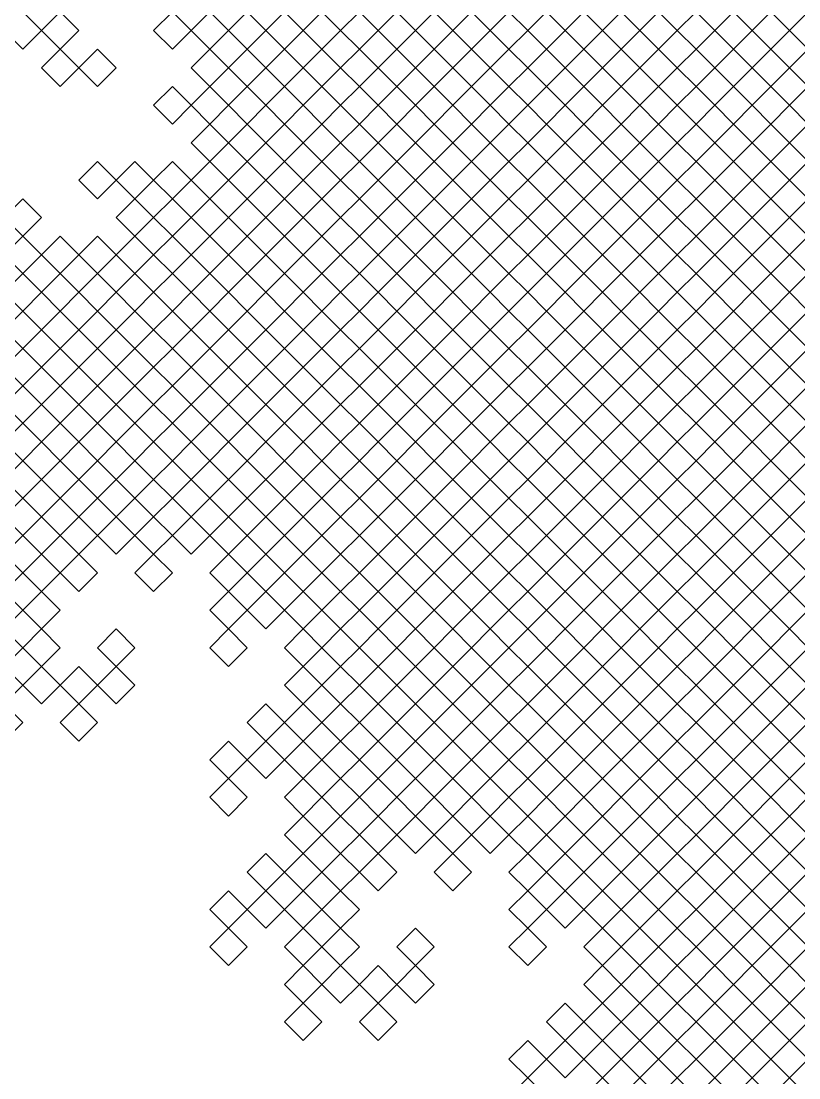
# Model space of a CAD drawing. Header units: metres. Extents: x -0.66 to 2.33, y -0.66 to 1.33.
# Drawn here: x 0.0931 to 0.418, y 0.4453 to 0.8867 of the extents above; entities that cross this region are included whole.
import ezdxf

# ---------------------------------------------------------------- set-up
doc = ezdxf.new("R2010")
doc.units = ezdxf.units.M

msp = doc.modelspace()

# ---------------------------------------------------------------- linework, layer by layer
at = {"color": 6}
for points in [[(0.08594, 0.58594), (0.09375, 0.59375), (0.08594, 0.60156), (0.09375, 0.60938), (0.10156, 0.60156), (0.10938, 0.60938), (0.11719, 0.60156), (0.10938, 0.59375), (0.11719, 0.58594), (0.125, 0.59375), (0.11719, 0.60156), (0.125, 0.60938), (0.13281, 0.60156), (0.14062, 0.60938), (0.13281, 0.61719), (0.14062, 0.625), (0.13281, 0.63281), (0.125, 0.625), (0.13281, 0.61719), (0.125, 0.60938), (0.11719, 0.61719), (0.10938, 0.60938), (0.10156, 0.61719), (0.10938, 0.625), (0.10156, 0.63281), (0.09375, 0.625), (0.08594, 0.63281), (0.09375, 0.64062), (0.10156, 0.63281), (0.10938, 0.64062), (0.10156, 0.64844), (0.10938, 0.65625), (0.10156, 0.66406), (0.09375, 0.65625), (0.08594, 0.66406), (0.09375, 0.67188), (0.10156, 0.66406), (0.10938, 0.67188), (0.11719, 0.66406), (0.10938, 0.65625), (0.11719, 0.64844), (0.125, 0.65625), (0.11719, 0.66406), (0.125, 0.67188), (0.13281, 0.66406), (0.14062, 0.67188), (0.13281, 0.67969), (0.14062, 0.6875), (0.13281, 0.69531), (0.125, 0.6875), (0.11719, 0.69531), (0.125, 0.70312), (0.13281, 0.69531), (0.14062, 0.70312), (0.14844, 0.69531), (0.14062, 0.6875), (0.14844, 0.67969), (0.15625, 0.6875), (0.16406, 0.67969), (0.15625, 0.67188), (0.14844, 0.67969), (0.14062, 0.67188), (0.14844, 0.66406), (0.14062, 0.65625), (0.14844, 0.64844), (0.15625, 0.65625), (0.14844, 0.66406), (0.15625, 0.67188), (0.16406, 0.66406), (0.17188, 0.67188), (0.17969, 0.66406), (0.17188, 0.65625), (0.17969, 0.64844), (0.1875, 0.65625), (0.17969, 0.66406), (0.1875, 0.67188), (0.19531, 0.66406), (0.20312, 0.67188), (0.19531, 0.67969), (0.20312, 0.6875), (0.19531, 0.69531), (0.1875, 0.6875), (0.17969, 0.69531), (0.1875, 0.70312), (0.19531, 0.69531), (0.20312, 0.70312), (0.21094, 0.69531), (0.20312, 0.6875), (0.21094, 0.67969), (0.21875, 0.6875), (0.22656, 0.67969), (0.21875, 0.67188), (0.21094, 0.67969), (0.20312, 0.67188), (0.21094, 0.66406), (0.20312, 0.65625), (0.21094, 0.64844), (0.21875, 0.65625), (0.22656, 0.64844), (0.21875, 0.64062), (0.21094, 0.64844), (0.20312, 0.64062), (0.19531, 0.64844), (0.20312, 0.65625), (0.19531, 0.66406), (0.1875, 0.65625), (0.19531, 0.64844), (0.1875, 0.64062), (0.17969, 0.64844), (0.17188, 0.64062), (0.17969, 0.63281), (0.17188, 0.625), (0.17969, 0.61719), (0.1875, 0.625), (0.17969, 0.63281), (0.1875, 0.64062), (0.19531, 0.63281), (0.20312, 0.64062), (0.21094, 0.63281), (0.20312, 0.625), (0.21094, 0.61719), (0.21875, 0.625), (0.22656, 0.61719), (0.21875, 0.60938), (0.21094, 0.61719), (0.20312, 0.60938), (0.21094, 0.60156), (0.20312, 0.59375), (0.21094, 0.58594), (0.21875, 0.59375), (0.21094, 0.60156), (0.21875, 0.60938), (0.22656, 0.60156), (0.23438, 0.60938), (0.24219, 0.60156), (0.23438, 0.59375), (0.24219, 0.58594), (0.25, 0.59375), (0.24219, 0.60156), (0.25, 0.60938), (0.25781, 0.60156), (0.26562, 0.60938), (0.25781, 0.61719), (0.26562, 0.625), (0.25781, 0.63281), (0.25, 0.625), (0.25781, 0.61719), (0.25, 0.60938), (0.24219, 0.61719), (0.23438, 0.60938), (0.22656, 0.61719), (0.23438, 0.625), (0.22656, 0.63281), (0.21875, 0.625), (0.21094, 0.63281), (0.21875, 0.64062), (0.22656, 0.63281), (0.23438, 0.64062), (0.22656, 0.64844), (0.23438, 0.65625), (0.22656, 0.66406), (0.21875, 0.65625), (0.21094, 0.66406), (0.21875, 0.67188), (0.22656, 0.66406), (0.23438, 0.67188), (0.24219, 0.66406), (0.23438, 0.65625), (0.24219, 0.64844), (0.25, 0.65625), (0.24219, 0.66406), (0.25, 0.67188), (0.25781, 0.66406), (0.26562, 0.67188), (0.25781, 0.67969), (0.26562, 0.6875), (0.25781, 0.69531), (0.25, 0.6875), (0.24219, 0.69531), (0.25, 0.70312), (0.25781, 0.69531), (0.26562, 0.70312), (0.27344, 0.69531), (0.26562, 0.6875), (0.27344, 0.67969), (0.28125, 0.6875), (0.28906, 0.67969), (0.28125, 0.67188), (0.27344, 0.67969), (0.26562, 0.67188), (0.27344, 0.66406), (0.26562, 0.65625), (0.27344, 0.64844), (0.28125, 0.65625), (0.27344, 0.66406), (0.28125, 0.67188), (0.28906, 0.66406), (0.29688, 0.67188), (0.30469, 0.66406), (0.29688, 0.65625), (0.30469, 0.64844), (0.3125, 0.65625), (0.30469, 0.66406), (0.3125, 0.67188), (0.32031, 0.66406), (0.32812, 0.67188), (0.32031, 0.67969), (0.32812, 0.6875), (0.32031, 0.69531), (0.3125, 0.6875), (0.32031, 0.67969), (0.3125, 0.67188), (0.30469, 0.67969), (0.29688, 0.67188), (0.28906, 0.67969), (0.29688, 0.6875), (0.28906, 0.69531), (0.28125, 0.6875), (0.27344, 0.69531), (0.28125, 0.70312), (0.28906, 0.69531), (0.29688, 0.70312), (0.28906, 0.71094), (0.29688, 0.71875), (0.28906, 0.72656), (0.28125, 0.71875), (0.27344, 0.72656), (0.28125, 0.73438), (0.28906, 0.72656), (0.29688, 0.73438), (0.30469, 0.72656), (0.29688, 0.71875), (0.30469, 0.71094), (0.3125, 0.71875), (0.30469, 0.72656), (0.3125, 0.73438), (0.32031, 0.72656), (0.32812, 0.73438), (0.32031, 0.74219), (0.32812, 0.75), (0.32031, 0.75781), (0.3125, 0.75), (0.32031, 0.74219), (0.3125, 0.73438), (0.30469, 0.74219), (0.29688, 0.73438), (0.28906, 0.74219), (0.29688, 0.75), (0.28906, 0.75781), (0.28125, 0.75), (0.27344, 0.75781), (0.28125, 0.76562), (0.28906, 0.75781), (0.29688, 0.76562), (0.28906, 0.77344), (0.29688, 0.78125), (0.28906, 0.78906), (0.28125, 0.78125), (0.28906, 0.77344), (0.28125, 0.76562), (0.27344, 0.77344), (0.26562, 0.76562), (0.25781, 0.77344), (0.26562, 0.78125), (0.25781, 0.78906), (0.25, 0.78125), (0.25781, 0.77344), (0.25, 0.76562), (0.24219, 0.77344), (0.23438, 0.76562), (0.24219, 0.75781), (0.23438, 0.75), (0.24219, 0.74219), (0.25, 0.75), (0.24219, 0.75781), (0.25, 0.76562), (0.25781, 0.75781), (0.26562, 0.76562), (0.27344, 0.75781), (0.26562, 0.75), (0.27344, 0.74219), (0.28125, 0.75), (0.28906, 0.74219), (0.28125, 0.73438), (0.27344, 0.74219), (0.26562, 0.73438), (0.27344, 0.72656), (0.26562, 0.71875), (0.27344, 0.71094), (0.28125, 0.71875), (0.28906, 0.71094), (0.28125, 0.70312), (0.27344, 0.71094), (0.26562, 0.70312), (0.25781, 0.71094), (0.26562, 0.71875), (0.25781, 0.72656), (0.25, 0.71875), (0.25781, 0.71094), (0.25, 0.70312), (0.24219, 0.71094), (0.23438, 0.70312), (0.24219, 0.69531), (0.23438, 0.6875), (0.24219, 0.67969), (0.25, 0.6875), (0.25781, 0.67969), (0.25, 0.67188), (0.24219, 0.67969), (0.23438, 0.67188), (0.22656, 0.67969), (0.23438, 0.6875), (0.22656, 0.69531), (0.21875, 0.6875), (0.21094, 0.69531), (0.21875, 0.70312), (0.22656, 0.69531), (0.23438, 0.70312), (0.22656, 0.71094), (0.23438, 0.71875), (0.22656, 0.72656), (0.21875, 0.71875), (0.22656, 0.71094), (0.21875, 0.70312), (0.21094, 0.71094), (0.20312, 0.70312), (0.19531, 0.71094), (0.20312, 0.71875), (0.19531, 0.72656), (0.1875, 0.71875), (0.19531, 0.71094), (0.1875, 0.70312), (0.17969, 0.71094), (0.17188, 0.70312), (0.17969, 0.69531), (0.17188, 0.6875), (0.17969, 0.67969), (0.1875, 0.6875), (0.19531, 0.67969), (0.1875, 0.67188), (0.17969, 0.67969), (0.17188, 0.67188), (0.16406, 0.67969), (0.17188, 0.6875), (0.16406, 0.69531), (0.15625, 0.6875), (0.14844, 0.69531), (0.15625, 0.70312), (0.16406, 0.69531), (0.17188, 0.70312), (0.16406, 0.71094), (0.17188, 0.71875), (0.16406, 0.72656), (0.15625, 0.71875), (0.14844, 0.72656), (0.15625, 0.73438), (0.16406, 0.72656), (0.17188, 0.73438), (0.17969, 0.72656), (0.17188, 0.71875), (0.17969, 0.71094), (0.1875, 0.71875), (0.17969, 0.72656), (0.1875, 0.73438), (0.19531, 0.72656), (0.20312, 0.73438), (0.19531, 0.74219), (0.20312, 0.75), (0.19531, 0.75781), (0.1875, 0.75), (0.19531, 0.74219), (0.1875, 0.73438), (0.17969, 0.74219), (0.17188, 0.73438), (0.16406, 0.74219), (0.17188, 0.75), (0.16406, 0.75781), (0.15625, 0.75), (0.14844, 0.75781), (0.15625, 0.76562), (0.16406, 0.75781), (0.17188, 0.76562), (0.16406, 0.77344), (0.17188, 0.78125), (0.16406, 0.78906), (0.15625, 0.78125), (0.16406, 0.77344), (0.15625, 0.76562), (0.14844, 0.77344), (0.14062, 0.76562), (0.13281, 0.77344), (0.14062, 0.78125), (0.13281, 0.78906), (0.125, 0.78125), (0.13281, 0.77344), (0.125, 0.76562), (0.11719, 0.77344), (0.10938, 0.76562), (0.11719, 0.75781), (0.10938, 0.75), (0.11719, 0.74219), (0.125, 0.75), (0.13281, 0.74219), (0.125, 0.73438), (0.11719, 0.74219), (0.10938, 0.73438), (0.10156, 0.74219), (0.10938, 0.75), (0.10156, 0.75781), (0.09375, 0.75), (0.08594, 0.75781), (0.09375, 0.76562), (0.10156, 0.75781), (0.10938, 0.76562), (0.10156, 0.77344), (0.10938, 0.78125), (0.10156, 0.78906), (0.09375, 0.78125), (0.08594, 0.78906), (0.09375, 0.79688), (0.10156, 0.78906), (0.10938, 0.79688), (0.11719, 0.78906), (0.10938, 0.78125), (0.11719, 0.77344), (0.125, 0.78125), (0.11719, 0.78906), (0.125, 0.79688), (0.13281, 0.78906), (0.14062, 0.79688), (0.13281, 0.80469), (0.14062, 0.8125), (0.13281, 0.82031), (0.125, 0.8125), (0.11719, 0.82031), (0.125, 0.82812), (0.13281, 0.82031), (0.14062, 0.82812), (0.14844, 0.82031), (0.14062, 0.8125), (0.14844, 0.80469), (0.15625, 0.8125), (0.16406, 0.80469), (0.15625, 0.79688), (0.14844, 0.80469), (0.14062, 0.79688), (0.14844, 0.78906), (0.14062, 0.78125), (0.14844, 0.77344), (0.15625, 0.78125), (0.14844, 0.78906), (0.15625, 0.79688), (0.16406, 0.78906), (0.17188, 0.79688), (0.17969, 0.78906), (0.17188, 0.78125), (0.17969, 0.77344), (0.1875, 0.78125), (0.17969, 0.78906), (0.1875, 0.79688), (0.19531, 0.78906), (0.20312, 0.79688), (0.19531, 0.80469), (0.20312, 0.8125), (0.19531, 0.82031), (0.1875, 0.8125), (0.19531, 0.80469), (0.1875, 0.79688), (0.17969, 0.80469), (0.17188, 0.79688), (0.16406, 0.80469), (0.17188, 0.8125), (0.16406, 0.82031), (0.15625, 0.8125), (0.14844, 0.82031), (0.15625, 0.82812), (0.16406, 0.82031), (0.17188, 0.82812), (0.16406, 0.83594), (0.17188, 0.84375), (0.16406, 0.85156), (0.15625, 0.84375), (0.14844, 0.85156), (0.15625, 0.85938), (0.16406, 0.85156), (0.17188, 0.85938), (0.17969, 0.85156), (0.17188, 0.84375), (0.17969, 0.83594), (0.1875, 0.84375), (0.17969, 0.85156), (0.1875, 0.85938), (0.19531, 0.85156), (0.20312, 0.85938), (0.19531, 0.86719), (0.20312, 0.875), (0.19531, 0.88281), (0.1875, 0.875), (0.19531, 0.86719), (0.1875, 0.85938), (0.17969, 0.86719), (0.17188, 0.85938), (0.16406, 0.86719), (0.17188, 0.875), (0.16406, 0.88281), (0.15625, 0.875), (0.14844, 0.88281), (0.15625, 0.89062), (0.16406, 0.88281), (0.17188, 0.89062)], [(0.10938, 0.89062), (0.11719, 0.88281), (0.10938, 0.875), (0.11719, 0.86719), (0.125, 0.875), (0.13281, 0.86719), (0.125, 0.85938), (0.11719, 0.86719), (0.10938, 0.85938), (0.10156, 0.86719), (0.10938, 0.875), (0.10156, 0.88281), (0.09375, 0.875), (0.08594, 0.88281)], [(0.09375, 0.89062), (0.10156, 0.88281), (0.10938, 0.89062)], [(0.17188, 0.89062), (0.17969, 0.88281), (0.17188, 0.875), (0.17969, 0.86719), (0.1875, 0.875), (0.17969, 0.88281), (0.1875, 0.89062), (0.19531, 0.88281), (0.20312, 0.89062), (0.21094, 0.88281), (0.20312, 0.875), (0.21094, 0.86719), (0.21875, 0.875), (0.22656, 0.86719), (0.21875, 0.85938), (0.21094, 0.86719), (0.20312, 0.85938), (0.21094, 0.85156), (0.20312, 0.84375), (0.21094, 0.83594), (0.21875, 0.84375), (0.21094, 0.85156), (0.21875, 0.85938), (0.22656, 0.85156), (0.23438, 0.85938), (0.24219, 0.85156), (0.23438, 0.84375), (0.24219, 0.83594), (0.25, 0.84375), (0.24219, 0.85156), (0.25, 0.85938), (0.25781, 0.85156), (0.26562, 0.85938), (0.25781, 0.86719), (0.26562, 0.875), (0.25781, 0.88281), (0.25, 0.875), (0.25781, 0.86719), (0.25, 0.85938), (0.24219, 0.86719), (0.23438, 0.85938), (0.22656, 0.86719), (0.23438, 0.875), (0.22656, 0.88281), (0.21875, 0.875), (0.21094, 0.88281), (0.21875, 0.89062), (0.22656, 0.88281), (0.23438, 0.89062)], [(0.23438, 0.89062), (0.24219, 0.88281), (0.23438, 0.875), (0.24219, 0.86719), (0.25, 0.875), (0.24219, 0.88281), (0.25, 0.89062), (0.25781, 0.88281), (0.26562, 0.89062), (0.27344, 0.88281), (0.26562, 0.875), (0.27344, 0.86719), (0.28125, 0.875), (0.28906, 0.86719), (0.28125, 0.85938), (0.27344, 0.86719), (0.26562, 0.85938), (0.27344, 0.85156), (0.26562, 0.84375), (0.27344, 0.83594), (0.28125, 0.84375), (0.28906, 0.83594), (0.28125, 0.82812), (0.27344, 0.83594), (0.26562, 0.82812), (0.25781, 0.83594), (0.26562, 0.84375), (0.25781, 0.85156), (0.25, 0.84375), (0.25781, 0.83594), (0.25, 0.82812), (0.24219, 0.83594), (0.23438, 0.82812), (0.24219, 0.82031), (0.23438, 0.8125), (0.24219, 0.80469), (0.25, 0.8125), (0.25781, 0.80469), (0.25, 0.79688), (0.24219, 0.80469), (0.23438, 0.79688), (0.22656, 0.80469), (0.23438, 0.8125), (0.22656, 0.82031), (0.21875, 0.8125), (0.21094, 0.82031), (0.21875, 0.82812), (0.22656, 0.82031), (0.23438, 0.82812), (0.22656, 0.83594), (0.23438, 0.84375), (0.22656, 0.85156), (0.21875, 0.84375), (0.22656, 0.83594), (0.21875, 0.82812), (0.21094, 0.83594), (0.20312, 0.82812), (0.19531, 0.83594), (0.20312, 0.84375), (0.19531, 0.85156), (0.1875, 0.84375), (0.19531, 0.83594), (0.1875, 0.82812), (0.17969, 0.83594), (0.17188, 0.82812), (0.17969, 0.82031), (0.17188, 0.8125), (0.17969, 0.80469), (0.1875, 0.8125), (0.17969, 0.82031), (0.1875, 0.82812), (0.19531, 0.82031), (0.20312, 0.82812), (0.21094, 0.82031), (0.20312, 0.8125), (0.21094, 0.80469), (0.21875, 0.8125), (0.22656, 0.80469), (0.21875, 0.79688), (0.21094, 0.80469), (0.20312, 0.79688), (0.21094, 0.78906), (0.20312, 0.78125), (0.21094, 0.77344), (0.21875, 0.78125), (0.22656, 0.77344), (0.21875, 0.76562), (0.21094, 0.77344), (0.20312, 0.76562), (0.19531, 0.77344), (0.20312, 0.78125), (0.19531, 0.78906), (0.1875, 0.78125), (0.19531, 0.77344), (0.1875, 0.76562), (0.17969, 0.77344), (0.17188, 0.76562), (0.17969, 0.75781), (0.17188, 0.75), (0.17969, 0.74219), (0.1875, 0.75), (0.17969, 0.75781), (0.1875, 0.76562), (0.19531, 0.75781), (0.20312, 0.76562), (0.21094, 0.75781), (0.20312, 0.75), (0.21094, 0.74219), (0.21875, 0.75), (0.22656, 0.74219), (0.21875, 0.73438), (0.21094, 0.74219), (0.20312, 0.73438), (0.21094, 0.72656), (0.20312, 0.71875), (0.21094, 0.71094), (0.21875, 0.71875), (0.21094, 0.72656), (0.21875, 0.73438), (0.22656, 0.72656), (0.23438, 0.73438), (0.24219, 0.72656), (0.23438, 0.71875), (0.24219, 0.71094), (0.25, 0.71875), (0.24219, 0.72656), (0.25, 0.73438), (0.25781, 0.72656), (0.26562, 0.73438), (0.25781, 0.74219), (0.26562, 0.75), (0.25781, 0.75781), (0.25, 0.75), (0.25781, 0.74219), (0.25, 0.73438), (0.24219, 0.74219), (0.23438, 0.73438), (0.22656, 0.74219), (0.23438, 0.75), (0.22656, 0.75781), (0.21875, 0.75), (0.21094, 0.75781), (0.21875, 0.76562), (0.22656, 0.75781), (0.23438, 0.76562), (0.22656, 0.77344), (0.23438, 0.78125), (0.22656, 0.78906), (0.21875, 0.78125), (0.21094, 0.78906), (0.21875, 0.79688), (0.22656, 0.78906), (0.23438, 0.79688), (0.24219, 0.78906), (0.23438, 0.78125), (0.24219, 0.77344), (0.25, 0.78125), (0.24219, 0.78906), (0.25, 0.79688), (0.25781, 0.78906), (0.26562, 0.79688), (0.25781, 0.80469), (0.26562, 0.8125), (0.25781, 0.82031), (0.25, 0.8125), (0.24219, 0.82031), (0.25, 0.82812), (0.25781, 0.82031), (0.26562, 0.82812), (0.27344, 0.82031), (0.26562, 0.8125), (0.27344, 0.80469), (0.28125, 0.8125), (0.28906, 0.80469), (0.28125, 0.79688), (0.27344, 0.80469), (0.26562, 0.79688), (0.27344, 0.78906), (0.26562, 0.78125), (0.27344, 0.77344), (0.28125, 0.78125), (0.27344, 0.78906), (0.28125, 0.79688), (0.28906, 0.78906), (0.29688, 0.79688), (0.30469, 0.78906), (0.29688, 0.78125), (0.30469, 0.77344), (0.3125, 0.78125), (0.30469, 0.78906), (0.3125, 0.79688), (0.32031, 0.78906), (0.32812, 0.79688), (0.32031, 0.80469), (0.32812, 0.8125), (0.32031, 0.82031), (0.3125, 0.8125), (0.30469, 0.82031), (0.3125, 0.82812), (0.32031, 0.82031), (0.32812, 0.82812), (0.33594, 0.82031), (0.32812, 0.8125), (0.33594, 0.80469), (0.34375, 0.8125), (0.35156, 0.80469), (0.34375, 0.79688), (0.33594, 0.80469), (0.32812, 0.79688), (0.33594, 0.78906), (0.32812, 0.78125), (0.33594, 0.77344), (0.34375, 0.78125), (0.35156, 0.77344), (0.34375, 0.76562), (0.33594, 0.77344), (0.32812, 0.76562), (0.32031, 0.77344), (0.32812, 0.78125), (0.32031, 0.78906), (0.3125, 0.78125), (0.32031, 0.77344), (0.3125, 0.76562), (0.30469, 0.77344), (0.29688, 0.76562), (0.30469, 0.75781), (0.29688, 0.75), (0.30469, 0.74219), (0.3125, 0.75), (0.30469, 0.75781), (0.3125, 0.76562), (0.32031, 0.75781), (0.32812, 0.76562), (0.33594, 0.75781), (0.32812, 0.75), (0.33594, 0.74219), (0.34375, 0.75), (0.35156, 0.74219), (0.34375, 0.73438), (0.33594, 0.74219), (0.32812, 0.73438), (0.33594, 0.72656), (0.32812, 0.71875), (0.33594, 0.71094), (0.34375, 0.71875), (0.33594, 0.72656), (0.34375, 0.73438), (0.35156, 0.72656), (0.35938, 0.73438), (0.36719, 0.72656), (0.35938, 0.71875), (0.36719, 0.71094), (0.375, 0.71875), (0.36719, 0.72656), (0.375, 0.73438), (0.38281, 0.72656), (0.39062, 0.73438), (0.38281, 0.74219), (0.39062, 0.75), (0.38281, 0.75781), (0.375, 0.75), (0.36719, 0.75781), (0.375, 0.76562), (0.38281, 0.75781), (0.39062, 0.76562), (0.39844, 0.75781), (0.39062, 0.75), (0.39844, 0.74219), (0.40625, 0.75), (0.41406, 0.74219), (0.40625, 0.73438), (0.39844, 0.74219), (0.39062, 0.73438), (0.39844, 0.72656), (0.39062, 0.71875), (0.39844, 0.71094), (0.40625, 0.71875), (0.41406, 0.71094), (0.40625, 0.70312), (0.39844, 0.71094), (0.39062, 0.70312), (0.38281, 0.71094), (0.39062, 0.71875), (0.38281, 0.72656), (0.375, 0.71875), (0.38281, 0.71094), (0.375, 0.70312), (0.36719, 0.71094), (0.35938, 0.70312), (0.36719, 0.69531), (0.35938, 0.6875), (0.36719, 0.67969), (0.375, 0.6875), (0.38281, 0.67969), (0.375, 0.67188), (0.36719, 0.67969), (0.35938, 0.67188), (0.35156, 0.67969), (0.35938, 0.6875), (0.35156, 0.69531), (0.34375, 0.6875), (0.33594, 0.69531), (0.34375, 0.70312), (0.35156, 0.69531), (0.35938, 0.70312), (0.35156, 0.71094), (0.35938, 0.71875), (0.35156, 0.72656), (0.34375, 0.71875), (0.35156, 0.71094), (0.34375, 0.70312), (0.33594, 0.71094), (0.32812, 0.70312), (0.32031, 0.71094), (0.32812, 0.71875), (0.32031, 0.72656), (0.3125, 0.71875), (0.32031, 0.71094), (0.3125, 0.70312), (0.30469, 0.71094), (0.29688, 0.70312), (0.30469, 0.69531), (0.29688, 0.6875), (0.30469, 0.67969), (0.3125, 0.6875), (0.30469, 0.69531), (0.3125, 0.70312), (0.32031, 0.69531), (0.32812, 0.70312), (0.33594, 0.69531), (0.32812, 0.6875), (0.33594, 0.67969), (0.34375, 0.6875), (0.35156, 0.67969), (0.34375, 0.67188), (0.33594, 0.67969), (0.32812, 0.67188), (0.33594, 0.66406), (0.32812, 0.65625), (0.33594, 0.64844), (0.34375, 0.65625), (0.35156, 0.64844), (0.34375, 0.64062), (0.33594, 0.64844), (0.32812, 0.64062), (0.32031, 0.64844), (0.32812, 0.65625), (0.32031, 0.66406), (0.3125, 0.65625), (0.32031, 0.64844), (0.3125, 0.64062), (0.30469, 0.64844), (0.29688, 0.64062), (0.30469, 0.63281), (0.29688, 0.625), (0.30469, 0.61719), (0.3125, 0.625), (0.30469, 0.63281), (0.3125, 0.64062), (0.32031, 0.63281), (0.32812, 0.64062), (0.33594, 0.63281), (0.32812, 0.625), (0.33594, 0.61719), (0.34375, 0.625), (0.35156, 0.61719), (0.34375, 0.60938), (0.33594, 0.61719), (0.32812, 0.60938), (0.33594, 0.60156), (0.32812, 0.59375), (0.33594, 0.58594), (0.34375, 0.59375), (0.33594, 0.60156), (0.34375, 0.60938), (0.35156, 0.60156), (0.35938, 0.60938), (0.36719, 0.60156), (0.35938, 0.59375), (0.36719, 0.58594), (0.375, 0.59375), (0.36719, 0.60156), (0.375, 0.60938), (0.38281, 0.60156), (0.39062, 0.60938), (0.38281, 0.61719), (0.39062, 0.625), (0.38281, 0.63281), (0.375, 0.625), (0.36719, 0.63281), (0.375, 0.64062), (0.38281, 0.63281), (0.39062, 0.64062), (0.39844, 0.63281), (0.39062, 0.625), (0.39844, 0.61719), (0.40625, 0.625), (0.41406, 0.61719), (0.40625, 0.60938), (0.39844, 0.61719), (0.39062, 0.60938), (0.39844, 0.60156), (0.39062, 0.59375), (0.39844, 0.58594), (0.40625, 0.59375), (0.41406, 0.58594), (0.40625, 0.57812), (0.39844, 0.58594), (0.39062, 0.57812), (0.38281, 0.58594), (0.39062, 0.59375), (0.38281, 0.60156), (0.375, 0.59375), (0.38281, 0.58594), (0.375, 0.57812), (0.36719, 0.58594), (0.35938, 0.57812), (0.36719, 0.57031), (0.35938, 0.5625), (0.36719, 0.55469), (0.375, 0.5625), (0.38281, 0.55469), (0.375, 0.54688), (0.36719, 0.55469), (0.35938, 0.54688), (0.35156, 0.55469), (0.35938, 0.5625), (0.35156, 0.57031), (0.34375, 0.5625), (0.33594, 0.57031), (0.34375, 0.57812), (0.35156, 0.57031), (0.35938, 0.57812), (0.35156, 0.58594), (0.35938, 0.59375), (0.35156, 0.60156), (0.34375, 0.59375), (0.35156, 0.58594), (0.34375, 0.57812), (0.33594, 0.58594), (0.32812, 0.57812), (0.32031, 0.58594), (0.32812, 0.59375), (0.32031, 0.60156), (0.3125, 0.59375), (0.32031, 0.58594), (0.3125, 0.57812), (0.30469, 0.58594), (0.29688, 0.57812), (0.30469, 0.57031), (0.29688, 0.5625), (0.30469, 0.55469), (0.3125, 0.5625), (0.32031, 0.55469), (0.3125, 0.54688), (0.30469, 0.55469), (0.29688, 0.54688), (0.28906, 0.55469), (0.29688, 0.5625), (0.28906, 0.57031), (0.28125, 0.5625), (0.27344, 0.57031), (0.28125, 0.57812), (0.28906, 0.57031), (0.29688, 0.57812), (0.28906, 0.58594), (0.29688, 0.59375), (0.28906, 0.60156), (0.28125, 0.59375), (0.27344, 0.60156), (0.28125, 0.60938), (0.28906, 0.60156), (0.29688, 0.60938), (0.30469, 0.60156), (0.29688, 0.59375), (0.30469, 0.58594), (0.3125, 0.59375), (0.30469, 0.60156), (0.3125, 0.60938), (0.32031, 0.60156), (0.32812, 0.60938), (0.32031, 0.61719), (0.32812, 0.625), (0.32031, 0.63281), (0.3125, 0.625), (0.32031, 0.61719), (0.3125, 0.60938), (0.30469, 0.61719), (0.29688, 0.60938), (0.28906, 0.61719), (0.29688, 0.625), (0.28906, 0.63281), (0.28125, 0.625), (0.27344, 0.63281), (0.28125, 0.64062), (0.28906, 0.63281), (0.29688, 0.64062), (0.28906, 0.64844), (0.29688, 0.65625), (0.28906, 0.66406), (0.28125, 0.65625), (0.28906, 0.64844), (0.28125, 0.64062), (0.27344, 0.64844), (0.26562, 0.64062), (0.25781, 0.64844), (0.26562, 0.65625), (0.25781, 0.66406), (0.25, 0.65625), (0.25781, 0.64844), (0.25, 0.64062), (0.24219, 0.64844), (0.23438, 0.64062), (0.24219, 0.63281), (0.23438, 0.625), (0.24219, 0.61719), (0.25, 0.625), (0.24219, 0.63281), (0.25, 0.64062), (0.25781, 0.63281), (0.26562, 0.64062), (0.27344, 0.63281), (0.26562, 0.625), (0.27344, 0.61719), (0.28125, 0.625), (0.28906, 0.61719), (0.28125, 0.60938), (0.27344, 0.61719), (0.26562, 0.60938), (0.27344, 0.60156), (0.26562, 0.59375), (0.27344, 0.58594), (0.28125, 0.59375), (0.28906, 0.58594), (0.28125, 0.57812), (0.27344, 0.58594), (0.26562, 0.57812), (0.25781, 0.58594), (0.26562, 0.59375), (0.25781, 0.60156), (0.25, 0.59375), (0.25781, 0.58594), (0.25, 0.57812), (0.24219, 0.58594), (0.23438, 0.57812), (0.24219, 0.57031), (0.23438, 0.5625), (0.24219, 0.55469), (0.25, 0.5625), (0.25781, 0.55469), (0.25, 0.54688), (0.24219, 0.55469), (0.23438, 0.54688), (0.22656, 0.55469), (0.23438, 0.5625), (0.22656, 0.57031), (0.21875, 0.5625), (0.21094, 0.57031), (0.21875, 0.57812), (0.22656, 0.57031), (0.23438, 0.57812), (0.22656, 0.58594), (0.23438, 0.59375), (0.22656, 0.60156), (0.21875, 0.59375), (0.22656, 0.58594), (0.21875, 0.57812), (0.21094, 0.58594), (0.20312, 0.57812), (0.19531, 0.58594), (0.20312, 0.59375), (0.19531, 0.60156), (0.1875, 0.59375), (0.19531, 0.58594), (0.1875, 0.57812), (0.17969, 0.58594), (0.17188, 0.57812), (0.17969, 0.57031), (0.17188, 0.5625), (0.17969, 0.55469), (0.1875, 0.5625), (0.17969, 0.57031), (0.1875, 0.57812), (0.19531, 0.57031), (0.20312, 0.57812), (0.21094, 0.57031), (0.20312, 0.5625), (0.21094, 0.55469), (0.21875, 0.5625), (0.22656, 0.55469), (0.21875, 0.54688), (0.21094, 0.55469), (0.20312, 0.54688), (0.21094, 0.53906), (0.20312, 0.53125), (0.21094, 0.52344), (0.21875, 0.53125), (0.22656, 0.52344), (0.21875, 0.51562), (0.21094, 0.52344), (0.20312, 0.51562), (0.19531, 0.52344), (0.20312, 0.53125), (0.19531, 0.53906), (0.1875, 0.53125), (0.19531, 0.52344), (0.1875, 0.51562), (0.17969, 0.52344), (0.17188, 0.51562), (0.17969, 0.50781), (0.17188, 0.5), (0.17969, 0.49219), (0.1875, 0.5), (0.17969, 0.50781), (0.1875, 0.51562), (0.19531, 0.50781), (0.20312, 0.51562), (0.21094, 0.50781), (0.20312, 0.5), (0.21094, 0.49219), (0.21875, 0.5), (0.22656, 0.49219), (0.21875, 0.48438), (0.21094, 0.49219), (0.20312, 0.48438), (0.21094, 0.47656), (0.20312, 0.46875), (0.21094, 0.46094), (0.21875, 0.46875), (0.21094, 0.47656), (0.21875, 0.48438), (0.22656, 0.47656), (0.23438, 0.48438), (0.24219, 0.47656), (0.23438, 0.46875), (0.24219, 0.46094), (0.25, 0.46875), (0.24219, 0.47656), (0.25, 0.48438), (0.25781, 0.47656), (0.26562, 0.48438), (0.25781, 0.49219), (0.26562, 0.5), (0.25781, 0.50781), (0.25, 0.5), (0.25781, 0.49219), (0.25, 0.48438), (0.24219, 0.49219), (0.23438, 0.48438), (0.22656, 0.49219), (0.23438, 0.5), (0.22656, 0.50781), (0.21875, 0.5), (0.21094, 0.50781), (0.21875, 0.51562), (0.22656, 0.50781), (0.23438, 0.51562), (0.22656, 0.52344), (0.23438, 0.53125), (0.22656, 0.53906), (0.21875, 0.53125), (0.21094, 0.53906), (0.21875, 0.54688), (0.22656, 0.53906), (0.23438, 0.54688), (0.24219, 0.53906), (0.23438, 0.53125), (0.24219, 0.52344), (0.25, 0.53125), (0.24219, 0.53906), (0.25, 0.54688), (0.25781, 0.53906), (0.26562, 0.54688), (0.25781, 0.55469), (0.26562, 0.5625), (0.25781, 0.57031), (0.25, 0.5625), (0.24219, 0.57031), (0.25, 0.57812), (0.25781, 0.57031), (0.26562, 0.57812), (0.27344, 0.57031), (0.26562, 0.5625), (0.27344, 0.55469), (0.28125, 0.5625), (0.28906, 0.55469), (0.28125, 0.54688), (0.27344, 0.55469), (0.26562, 0.54688), (0.27344, 0.53906), (0.26562, 0.53125), (0.27344, 0.52344), (0.28125, 0.53125), (0.27344, 0.53906), (0.28125, 0.54688), (0.28906, 0.53906), (0.29688, 0.54688), (0.30469, 0.53906), (0.29688, 0.53125), (0.30469, 0.52344), (0.3125, 0.53125), (0.30469, 0.53906), (0.3125, 0.54688), (0.32031, 0.53906), (0.32812, 0.54688), (0.32031, 0.55469), (0.32812, 0.5625), (0.32031, 0.57031), (0.3125, 0.5625), (0.30469, 0.57031), (0.3125, 0.57812), (0.32031, 0.57031), (0.32812, 0.57812), (0.33594, 0.57031), (0.32812, 0.5625), (0.33594, 0.55469), (0.34375, 0.5625), (0.35156, 0.55469), (0.34375, 0.54688), (0.33594, 0.55469), (0.32812, 0.54688), (0.33594, 0.53906), (0.32812, 0.53125), (0.33594, 0.52344), (0.34375, 0.53125), (0.35156, 0.52344), (0.34375, 0.51562), (0.33594, 0.52344), (0.32812, 0.51562), (0.32031, 0.52344), (0.32812, 0.53125), (0.32031, 0.53906), (0.3125, 0.53125), (0.32031, 0.52344), (0.3125, 0.51562), (0.30469, 0.52344), (0.29688, 0.51562), (0.30469, 0.50781), (0.29688, 0.5), (0.30469, 0.49219), (0.3125, 0.5), (0.30469, 0.50781), (0.3125, 0.51562), (0.32031, 0.50781), (0.32812, 0.51562), (0.33594, 0.50781), (0.32812, 0.5), (0.33594, 0.49219), (0.34375, 0.5), (0.35156, 0.49219), (0.34375, 0.48438), (0.33594, 0.49219), (0.32812, 0.48438), (0.33594, 0.47656), (0.32812, 0.46875), (0.33594, 0.46094), (0.34375, 0.46875), (0.33594, 0.47656), (0.34375, 0.48438), (0.35156, 0.47656), (0.35938, 0.48438), (0.36719, 0.47656), (0.35938, 0.46875), (0.36719, 0.46094), (0.375, 0.46875), (0.36719, 0.47656), (0.375, 0.48438), (0.38281, 0.47656), (0.39062, 0.48438), (0.38281, 0.49219), (0.39062, 0.5), (0.38281, 0.50781), (0.375, 0.5), (0.36719, 0.50781), (0.375, 0.51562), (0.38281, 0.50781), (0.39062, 0.51562), (0.39844, 0.50781), (0.39062, 0.5), (0.39844, 0.49219), (0.40625, 0.5), (0.41406, 0.49219), (0.40625, 0.48438), (0.39844, 0.49219), (0.39062, 0.48438), (0.39844, 0.47656), (0.39062, 0.46875), (0.39844, 0.46094), (0.40625, 0.46875), (0.41406, 0.46094), (0.40625, 0.45312), (0.39844, 0.46094), (0.39062, 0.45312), (0.38281, 0.46094), (0.39062, 0.46875), (0.38281, 0.47656), (0.375, 0.46875), (0.38281, 0.46094), (0.375, 0.45312), (0.36719, 0.46094), (0.35938, 0.45312), (0.36719, 0.44531), (0.35938, 0.4375)], [(0.35938, 0.89062), (0.36719, 0.88281), (0.35938, 0.875), (0.36719, 0.86719), (0.375, 0.875), (0.36719, 0.88281), (0.375, 0.89062), (0.38281, 0.88281), (0.39062, 0.89062), (0.39844, 0.88281), (0.39062, 0.875), (0.39844, 0.86719), (0.40625, 0.875), (0.41406, 0.86719), (0.40625, 0.85938), (0.39844, 0.86719), (0.39062, 0.85938), (0.39844, 0.85156), (0.39062, 0.84375), (0.39844, 0.83594), (0.40625, 0.84375), (0.41406, 0.83594), (0.40625, 0.82812), (0.39844, 0.83594), (0.39062, 0.82812), (0.38281, 0.83594), (0.39062, 0.84375), (0.38281, 0.85156), (0.375, 0.84375), (0.38281, 0.83594), (0.375, 0.82812), (0.36719, 0.83594), (0.35938, 0.82812), (0.36719, 0.82031), (0.35938, 0.8125), (0.36719, 0.80469), (0.375, 0.8125), (0.38281, 0.80469), (0.375, 0.79688), (0.36719, 0.80469), (0.35938, 0.79688), (0.35156, 0.80469), (0.35938, 0.8125), (0.35156, 0.82031), (0.34375, 0.8125), (0.33594, 0.82031), (0.34375, 0.82812), (0.35156, 0.82031), (0.35938, 0.82812), (0.35156, 0.83594), (0.35938, 0.84375), (0.35156, 0.85156), (0.34375, 0.84375), (0.35156, 0.83594), (0.34375, 0.82812), (0.33594, 0.83594), (0.32812, 0.82812), (0.32031, 0.83594), (0.32812, 0.84375), (0.32031, 0.85156), (0.3125, 0.84375), (0.32031, 0.83594), (0.3125, 0.82812), (0.30469, 0.83594), (0.29688, 0.82812), (0.30469, 0.82031), (0.29688, 0.8125), (0.30469, 0.80469), (0.3125, 0.8125), (0.32031, 0.80469), (0.3125, 0.79688), (0.30469, 0.80469), (0.29688, 0.79688), (0.28906, 0.80469), (0.29688, 0.8125), (0.28906, 0.82031), (0.28125, 0.8125), (0.27344, 0.82031), (0.28125, 0.82812), (0.28906, 0.82031), (0.29688, 0.82812), (0.28906, 0.83594), (0.29688, 0.84375), (0.28906, 0.85156), (0.28125, 0.84375), (0.27344, 0.85156), (0.28125, 0.85938), (0.28906, 0.85156), (0.29688, 0.85938), (0.30469, 0.85156), (0.29688, 0.84375), (0.30469, 0.83594), (0.3125, 0.84375), (0.30469, 0.85156), (0.3125, 0.85938), (0.32031, 0.85156), (0.32812, 0.85938), (0.32031, 0.86719), (0.32812, 0.875), (0.32031, 0.88281), (0.3125, 0.875), (0.32031, 0.86719), (0.3125, 0.85938), (0.30469, 0.86719), (0.29688, 0.85938), (0.28906, 0.86719), (0.29688, 0.875), (0.28906, 0.88281), (0.28125, 0.875), (0.27344, 0.88281), (0.28125, 0.89062), (0.28906, 0.88281), (0.29688, 0.89062)], [(0.29688, 0.89062), (0.30469, 0.88281), (0.29688, 0.875), (0.30469, 0.86719), (0.3125, 0.875), (0.30469, 0.88281), (0.3125, 0.89062), (0.32031, 0.88281), (0.32812, 0.89062), (0.33594, 0.88281), (0.32812, 0.875), (0.33594, 0.86719), (0.34375, 0.875), (0.35156, 0.86719), (0.34375, 0.85938), (0.33594, 0.86719), (0.32812, 0.85938), (0.33594, 0.85156), (0.32812, 0.84375), (0.33594, 0.83594), (0.34375, 0.84375), (0.33594, 0.85156), (0.34375, 0.85938), (0.35156, 0.85156), (0.35938, 0.85938), (0.36719, 0.85156), (0.35938, 0.84375), (0.36719, 0.83594), (0.375, 0.84375), (0.36719, 0.85156), (0.375, 0.85938), (0.38281, 0.85156), (0.39062, 0.85938), (0.38281, 0.86719), (0.39062, 0.875), (0.38281, 0.88281), (0.375, 0.875), (0.38281, 0.86719), (0.375, 0.85938), (0.36719, 0.86719), (0.35938, 0.85938), (0.35156, 0.86719), (0.35938, 0.875), (0.35156, 0.88281), (0.34375, 0.875), (0.33594, 0.88281), (0.34375, 0.89062), (0.35156, 0.88281), (0.35938, 0.89062)], [(0.42188, 0.85938), (0.41406, 0.86719), (0.42188, 0.875), (0.41406, 0.88281), (0.40625, 0.875), (0.39844, 0.88281), (0.40625, 0.89062), (0.41406, 0.88281), (0.42188, 0.89062)], [(0.42188, 0.79688), (0.41406, 0.80469), (0.42188, 0.8125), (0.41406, 0.82031), (0.40625, 0.8125), (0.39844, 0.82031), (0.40625, 0.82812), (0.41406, 0.82031), (0.42188, 0.82812), (0.41406, 0.83594), (0.42188, 0.84375), (0.41406, 0.85156), (0.40625, 0.84375), (0.39844, 0.85156), (0.40625, 0.85938), (0.41406, 0.85156), (0.42188, 0.85938)], [(0.42188, 0.73438), (0.41406, 0.74219), (0.42188, 0.75), (0.41406, 0.75781), (0.40625, 0.75), (0.39844, 0.75781), (0.40625, 0.76562), (0.41406, 0.75781), (0.42188, 0.76562), (0.41406, 0.77344), (0.42188, 0.78125), (0.41406, 0.78906), (0.40625, 0.78125), (0.41406, 0.77344), (0.40625, 0.76562), (0.39844, 0.77344), (0.39062, 0.76562), (0.38281, 0.77344), (0.39062, 0.78125), (0.38281, 0.78906), (0.375, 0.78125), (0.38281, 0.77344), (0.375, 0.76562), (0.36719, 0.77344), (0.35938, 0.76562), (0.36719, 0.75781), (0.35938, 0.75), (0.36719, 0.74219), (0.375, 0.75), (0.38281, 0.74219), (0.375, 0.73438), (0.36719, 0.74219), (0.35938, 0.73438), (0.35156, 0.74219), (0.35938, 0.75), (0.35156, 0.75781), (0.34375, 0.75), (0.33594, 0.75781), (0.34375, 0.76562), (0.35156, 0.75781), (0.35938, 0.76562), (0.35156, 0.77344), (0.35938, 0.78125), (0.35156, 0.78906), (0.34375, 0.78125), (0.33594, 0.78906), (0.34375, 0.79688), (0.35156, 0.78906), (0.35938, 0.79688), (0.36719, 0.78906), (0.35938, 0.78125), (0.36719, 0.77344), (0.375, 0.78125), (0.36719, 0.78906), (0.375, 0.79688), (0.38281, 0.78906), (0.39062, 0.79688), (0.38281, 0.80469), (0.39062, 0.8125), (0.38281, 0.82031), (0.375, 0.8125), (0.36719, 0.82031), (0.375, 0.82812), (0.38281, 0.82031), (0.39062, 0.82812), (0.39844, 0.82031), (0.39062, 0.8125), (0.39844, 0.80469), (0.40625, 0.8125), (0.41406, 0.80469), (0.40625, 0.79688), (0.39844, 0.80469), (0.39062, 0.79688), (0.39844, 0.78906), (0.39062, 0.78125), (0.39844, 0.77344), (0.40625, 0.78125), (0.39844, 0.78906), (0.40625, 0.79688), (0.41406, 0.78906), (0.42188, 0.79688)], [(0.08594, 0.80469), (0.09375, 0.8125), (0.10156, 0.80469), (0.09375, 0.79688), (0.08594, 0.80469)], [(0.08594, 0.77344), (0.09375, 0.78125), (0.10156, 0.77344), (0.09375, 0.76562), (0.08594, 0.77344)], [(0.08594, 0.71094), (0.09375, 0.71875), (0.08594, 0.72656), (0.09375, 0.73438), (0.10156, 0.72656), (0.10938, 0.73438), (0.11719, 0.72656), (0.10938, 0.71875), (0.11719, 0.71094), (0.125, 0.71875), (0.11719, 0.72656), (0.125, 0.73438), (0.13281, 0.72656), (0.14062, 0.73438), (0.13281, 0.74219), (0.14062, 0.75), (0.13281, 0.75781), (0.125, 0.75), (0.11719, 0.75781), (0.125, 0.76562), (0.13281, 0.75781), (0.14062, 0.76562), (0.14844, 0.75781), (0.14062, 0.75), (0.14844, 0.74219), (0.15625, 0.75), (0.16406, 0.74219), (0.15625, 0.73438), (0.14844, 0.74219), (0.14062, 0.73438), (0.14844, 0.72656), (0.14062, 0.71875), (0.14844, 0.71094), (0.15625, 0.71875), (0.16406, 0.71094), (0.15625, 0.70312), (0.14844, 0.71094), (0.14062, 0.70312), (0.13281, 0.71094), (0.14062, 0.71875), (0.13281, 0.72656), (0.125, 0.71875), (0.13281, 0.71094), (0.125, 0.70312), (0.11719, 0.71094), (0.10938, 0.70312), (0.11719, 0.69531), (0.10938, 0.6875), (0.11719, 0.67969), (0.125, 0.6875), (0.13281, 0.67969), (0.125, 0.67188), (0.11719, 0.67969), (0.10938, 0.67188), (0.10156, 0.67969), (0.10938, 0.6875), (0.10156, 0.69531), (0.09375, 0.6875), (0.08594, 0.69531), (0.09375, 0.70312), (0.10156, 0.69531), (0.10938, 0.70312), (0.10156, 0.71094), (0.10938, 0.71875), (0.10156, 0.72656), (0.09375, 0.71875), (0.10156, 0.71094), (0.09375, 0.70312), (0.08594, 0.71094)], [(0.08594, 0.74219), (0.09375, 0.75), (0.10156, 0.74219), (0.09375, 0.73438), (0.08594, 0.74219)], [(0.42188, 0.67188), (0.41406, 0.67969), (0.42188, 0.6875), (0.41406, 0.69531), (0.40625, 0.6875), (0.39844, 0.69531), (0.40625, 0.70312), (0.41406, 0.69531), (0.42188, 0.70312), (0.41406, 0.71094), (0.42188, 0.71875), (0.41406, 0.72656), (0.40625, 0.71875), (0.39844, 0.72656), (0.40625, 0.73438), (0.41406, 0.72656), (0.42188, 0.73438)], [(0.42188, 0.60938), (0.41406, 0.61719), (0.42188, 0.625), (0.41406, 0.63281), (0.40625, 0.625), (0.39844, 0.63281), (0.40625, 0.64062), (0.41406, 0.63281), (0.42188, 0.64062), (0.41406, 0.64844), (0.42188, 0.65625), (0.41406, 0.66406), (0.40625, 0.65625), (0.41406, 0.64844), (0.40625, 0.64062), (0.39844, 0.64844), (0.39062, 0.64062), (0.38281, 0.64844), (0.39062, 0.65625), (0.38281, 0.66406), (0.375, 0.65625), (0.38281, 0.64844), (0.375, 0.64062), (0.36719, 0.64844), (0.35938, 0.64062), (0.36719, 0.63281), (0.35938, 0.625), (0.36719, 0.61719), (0.375, 0.625), (0.38281, 0.61719), (0.375, 0.60938), (0.36719, 0.61719), (0.35938, 0.60938), (0.35156, 0.61719), (0.35938, 0.625), (0.35156, 0.63281), (0.34375, 0.625), (0.33594, 0.63281), (0.34375, 0.64062), (0.35156, 0.63281), (0.35938, 0.64062), (0.35156, 0.64844), (0.35938, 0.65625), (0.35156, 0.66406), (0.34375, 0.65625), (0.33594, 0.66406), (0.34375, 0.67188), (0.35156, 0.66406), (0.35938, 0.67188), (0.36719, 0.66406), (0.35938, 0.65625), (0.36719, 0.64844), (0.375, 0.65625), (0.36719, 0.66406), (0.375, 0.67188), (0.38281, 0.66406), (0.39062, 0.67188), (0.38281, 0.67969), (0.39062, 0.6875), (0.38281, 0.69531), (0.375, 0.6875), (0.36719, 0.69531), (0.375, 0.70312), (0.38281, 0.69531), (0.39062, 0.70312), (0.39844, 0.69531), (0.39062, 0.6875), (0.39844, 0.67969), (0.40625, 0.6875), (0.41406, 0.67969), (0.40625, 0.67188), (0.39844, 0.67969), (0.39062, 0.67188), (0.39844, 0.66406), (0.39062, 0.65625), (0.39844, 0.64844), (0.40625, 0.65625), (0.39844, 0.66406), (0.40625, 0.67188), (0.41406, 0.66406), (0.42188, 0.67188)], [(0.08594, 0.67969), (0.09375, 0.6875), (0.10156, 0.67969), (0.09375, 0.67188), (0.08594, 0.67969)], [(0.08594, 0.64844), (0.09375, 0.65625), (0.10156, 0.64844), (0.09375, 0.64062), (0.08594, 0.64844)], [(0.08594, 0.61719), (0.09375, 0.625), (0.10156, 0.61719), (0.09375, 0.60938), (0.08594, 0.61719)], [(0.42188, 0.54688), (0.41406, 0.55469), (0.42188, 0.5625), (0.41406, 0.57031), (0.40625, 0.5625), (0.39844, 0.57031), (0.40625, 0.57812), (0.41406, 0.57031), (0.42188, 0.57812), (0.41406, 0.58594), (0.42188, 0.59375), (0.41406, 0.60156), (0.40625, 0.59375), (0.39844, 0.60156), (0.40625, 0.60938), (0.41406, 0.60156), (0.42188, 0.60938)], [(0.42188, 0.48438), (0.41406, 0.49219), (0.42188, 0.5), (0.41406, 0.50781), (0.40625, 0.5), (0.39844, 0.50781), (0.40625, 0.51562), (0.41406, 0.50781), (0.42188, 0.51562), (0.41406, 0.52344), (0.42188, 0.53125), (0.41406, 0.53906), (0.40625, 0.53125), (0.41406, 0.52344), (0.40625, 0.51562), (0.39844, 0.52344), (0.39062, 0.51562), (0.38281, 0.52344), (0.39062, 0.53125), (0.38281, 0.53906), (0.375, 0.53125), (0.38281, 0.52344), (0.375, 0.51562), (0.36719, 0.52344), (0.35938, 0.51562), (0.36719, 0.50781), (0.35938, 0.5), (0.36719, 0.49219), (0.375, 0.5), (0.38281, 0.49219), (0.375, 0.48438), (0.36719, 0.49219), (0.35938, 0.48438), (0.35156, 0.49219), (0.35938, 0.5), (0.35156, 0.50781), (0.34375, 0.5), (0.33594, 0.50781), (0.34375, 0.51562), (0.35156, 0.50781), (0.35938, 0.51562), (0.35156, 0.52344), (0.35938, 0.53125), (0.35156, 0.53906), (0.34375, 0.53125), (0.33594, 0.53906), (0.34375, 0.54688), (0.35156, 0.53906), (0.35938, 0.54688), (0.36719, 0.53906), (0.35938, 0.53125), (0.36719, 0.52344), (0.375, 0.53125), (0.36719, 0.53906), (0.375, 0.54688), (0.38281, 0.53906), (0.39062, 0.54688), (0.38281, 0.55469), (0.39062, 0.5625), (0.38281, 0.57031), (0.375, 0.5625), (0.36719, 0.57031), (0.375, 0.57812), (0.38281, 0.57031), (0.39062, 0.57812), (0.39844, 0.57031), (0.39062, 0.5625), (0.39844, 0.55469), (0.40625, 0.5625), (0.41406, 0.55469), (0.40625, 0.54688), (0.39844, 0.55469), (0.39062, 0.54688), (0.39844, 0.53906), (0.39062, 0.53125), (0.39844, 0.52344), (0.40625, 0.53125), (0.39844, 0.53906), (0.40625, 0.54688), (0.41406, 0.53906), (0.42188, 0.54688)], [(0.42188, 0.4375), (0.41406, 0.44531), (0.40625, 0.4375), (0.39844, 0.44531), (0.40625, 0.45312), (0.41406, 0.44531), (0.42188, 0.45312), (0.41406, 0.46094), (0.42188, 0.46875), (0.41406, 0.47656), (0.40625, 0.46875), (0.39844, 0.47656), (0.40625, 0.48438), (0.41406, 0.47656), (0.42188, 0.48438)], [(0.35938, 0.4375), (0.35156, 0.44531), (0.34375, 0.4375), (0.33594, 0.44531), (0.34375, 0.45312), (0.35156, 0.44531), (0.35938, 0.45312), (0.35156, 0.46094), (0.35938, 0.46875), (0.35156, 0.47656), (0.34375, 0.46875), (0.35156, 0.46094), (0.34375, 0.45312), (0.33594, 0.46094), (0.32812, 0.45312), (0.32031, 0.46094), (0.32812, 0.46875), (0.32031, 0.47656), (0.3125, 0.46875), (0.32031, 0.46094), (0.3125, 0.45312), (0.30469, 0.46094), (0.29688, 0.45312), (0.30469, 0.44531), (0.29688, 0.4375)], [(0.3125, 0.4375), (0.30469, 0.44531), (0.3125, 0.45312), (0.32031, 0.44531), (0.32812, 0.45312), (0.33594, 0.44531), (0.32812, 0.4375)], [(0.39062, 0.4375), (0.38281, 0.44531), (0.375, 0.4375), (0.36719, 0.44531), (0.375, 0.45312), (0.38281, 0.44531), (0.39062, 0.45312), (0.39844, 0.44531), (0.39062, 0.4375)]]:
    msp.add_lwpolyline(points, dxfattribs=at)

doc.saveas('drawing.dxf')
